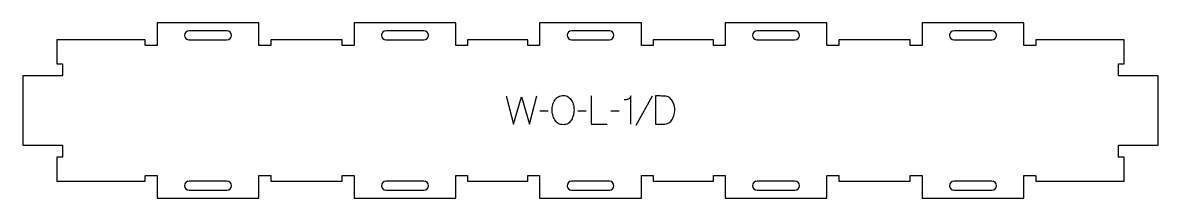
# Model space of a CAD drawing. Extents: x 0 to 1200, y 0 to 186.
import ezdxf

# ---------------------------------------------------------------- set-up
doc = ezdxf.new("R2010")
doc.units = 0
for name, color, linetype in [('1_ANYTOOL_1MMDEEP_LABELS_S', 2, 'CONTINUOUS'), ('3_ANYTOOL_CUTTHROUGH_INSID', 4, 'CONTINUOUS'), ('4_ANYTOOL_CUTTHROUGH_OUTSI', 5, 'CONTINUOUS')]:
    doc.layers.add(name, color=color, linetype=linetype)

msp = doc.modelspace()

# ---------------------------------------------------------------- linework, layer by layer
at = {"layer": '1_ANYTOOL_1MMDEEP_LABELS_S'}
for p, q in [((664.892857, 107.772824), (647.707143, 77.001396)), ((555.135714, 92.129967), (546.35, 92.044253)), ((595.164286, 92.129967), (586.378571, 92.044253)), ((630.05, 92.129967), (621.264286, 92.044253))]:
    msp.add_line(p, q, dxfattribs=at)
for points in [[(510.778571, 108.244253), (518.492857, 78.244253), (526.935714, 107.344253), (535.421429, 78.244253), (542.921429, 108.244253)], [(600.307143, 108.244253), (600.307143, 78.244253), (617.407143, 78.244253)]]:
    msp.add_lwpolyline(points, dxfattribs=at)
for points in [[(571.207143, 108.58711, -0.064784), (573.881098, 108.239189, -0.088904), (576.307143, 107.108539, -0.05419), (578.229707, 105.416409, -0.051179), (579.757143, 103.358539, -0.041653), (580.939342, 100.929766, -0.036749), (581.728571, 98.344253, -0.024892), (582.186351, 95.72499, -0.030823), (582.35, 93.072824, -0.034269), (582.17348, 90.500328, -0.031918), (581.658929, 87.972824, -0.031725), (580.770742, 85.363428, -0.026303), (579.585714, 82.872824, -0.058719), (578.061934, 80.711077, -0.077745), (576.023214, 79.047824, -0.077243), (573.536226, 78.068987, -0.055252), (570.864286, 77.772824, -0.054051), (568.110361, 78.071403, -0.077615), (565.544643, 79.069253, -0.078558), (563.46957, 80.756326, -0.060481), (561.928571, 82.958539, -0.02629), (560.741911, 85.497758, -0.031299), (559.855357, 88.154967, -0.031469), (559.340319, 90.741783, -0.033416), (559.164286, 93.372824, -0.032847), (559.342964, 96.089773, -0.035049), (559.8875, 98.756753, -0.03503), (560.803474, 101.333792, -0.032231), (562.057143, 103.765682, -0.062518), (563.679031, 105.832776, -0.074052), (565.791071, 107.381753, -0.072322), (568.417925, 108.312644, -0.049083)], [(668.321429, 108.244253), (668.321429, 78.244253), (676.85, 78.329967, 0.046402), (679.756374, 78.638143, 0.07465), (682.485714, 79.626396, 0.077785), (684.5687, 81.215418, 0.06915), (686.107143, 83.344253, 0.029998), (687.244669, 85.839569, 0.031416), (688.067857, 88.454967, 0.031395), (688.560501, 91.17229, 0.029153), (688.721429, 93.929967, 0.03275), (688.568948, 96.25539, 0.035889), (688.1, 98.53711, 0.03592), (687.315141, 100.712478, 0.033706), (686.235714, 102.758539, 0.042675), (684.677231, 104.84829, 0.065683), (682.716071, 106.546039, 0.068103), (680.618345, 107.549946, 0.065471), (678.328571, 107.965682, 0.005437), (673.32645, 108.155736, 0.00471)]]:
    msp.add_lwpolyline(points, format="xyb", close=True, dxfattribs=at)
msp.add_lwpolyline([(642.178571, 78.244253), (642.178571, 108.28711, -0.057478), (641.914548, 107.194143, -0.075801), (641.375, 106.213896, -0.075474), (640.559547, 105.430021, -0.055107), (639.564286, 104.879967, -0.039607), (637.422045, 104.180455, -0.05918), (635.192857, 103.915682)], format="xyb", dxfattribs=at)
at = {"layer": '3_ANYTOOL_CUTTHROUGH_INSID'}
for points in [[(175.75, 167.544253), (215.75, 167.544253, 1), (215.75, 177.044253), (175.75, 177.044253, 1)], [(383.75, 167.544253), (423.75, 167.544253, 1), (423.75, 177.044253), (383.75, 177.044253, 1)], [(579.75, 167.588506), (619.75, 167.588506, 1), (619.75, 177.088506), (579.75, 177.088506, 1)], [(775.75, 167.544253), (815.75, 167.544253, 1), (815.75, 177.044253), (775.75, 177.044253, 1)], [(983.75, 167.544253), (1023.75, 167.544253, 1), (1023.75, 177.044253), (983.75, 177.044253, 1)], [(175.75, 18.044253, 1), (175.75, 8.544253), (215.75, 8.544253, 1), (215.75, 18.044253)], [(383.75, 18.044253, 1), (383.75, 8.544253), (423.75, 8.544253, 1), (423.75, 18.044253)], [(579.75, 18, 1), (579.75, 8.5), (619.75, 8.5, 1), (619.75, 18)], [(775.75, 18.044253, 1), (775.75, 8.544253), (815.75, 8.544253, 1), (815.75, 18.044253)], [(983.75, 18.044253, 1), (983.75, 8.544253), (1023.75, 8.544253, 1), (1023.75, 18.044253)]]:
    msp.add_lwpolyline(points, format="xyb", close=True, dxfattribs=at)
at = {"layer": '4_ANYTOOL_CUTTHROUGH_OUTSI'}
msp.add_lwpolyline([(1070, 18.044253), (1163.5, 18.044253), (1163.5, 43.544253), (1157.75, 43.544253, -0.414214), (1157.5, 43.794253), (1157.5, 55.794253, -0.414214), (1157.75, 56.044253), (1199.5, 56.044253), (1199.5, 129.544253), (1157.75, 129.544253, -0.414214), (1157.5, 129.794253), (1157.5, 141.794253, -0.414214), (1157.75, 142.044253), (1163.5, 142.044253), (1163.5, 167.544253), (1070, 167.544253), (1070, 161.794253, -0.414214), (1069.75, 161.544253), (1057.75, 161.544253, -0.414214), (1057.5, 161.794253), (1057.5, 185.544253), (950, 185.544253), (950, 161.794253, -0.414214), (949.75, 161.544253), (937.75, 161.544253, -0.414214), (937.5, 161.794253), (937.5, 167.544253), (862, 167.544253), (862, 161.794253, -0.414214), (861.75, 161.544253), (849.75, 161.544253, -0.414214), (849.5, 161.794253), (849.5, 185.544253), (742, 185.544253), (742, 161.794253, -0.414214), (741.75, 161.544253), (729.75, 161.544253, -0.414214), (729.5, 161.794253), (729.5, 167.544426), (666, 167.588333), (666, 161.838506, -0.414214), (665.75, 161.588506), (653.75, 161.588506, -0.414214), (653.5, 161.838506), (653.5, 185.588506), (546, 185.588506), (546, 161.838506, -0.414214), (545.75, 161.588506), (533.75, 161.588506, -0.414214), (533.5, 161.838506), (533.5, 167.588333), (470, 167.544426), (470, 161.794253, -0.414214), (469.75, 161.544253), (457.75, 161.544253, -0.414214), (457.5, 161.794253), (457.5, 185.544253), (350, 185.544253), (350, 161.794253, -0.414214), (349.75, 161.544253), (337.75, 161.544253, -0.414214), (337.5, 161.794253), (337.5, 167.544253), (262, 167.544253), (262, 161.794253, -0.414214), (261.75, 161.544253), (249.75, 161.544253, -0.414214), (249.5, 161.794253), (249.5, 185.544253), (142, 185.544253), (142, 161.794253, -0.414214), (141.75, 161.544253), (129.75, 161.544253, -0.414214), (129.5, 161.794253), (129.5, 167.544253), (36, 167.544253), (36, 142.044253), (41.75, 142.044253, -0.414214), (42, 141.794253), (42, 129.794253, -0.414214), (41.75, 129.544253), (0, 129.544253), (0, 56.044253), (41.75, 56.044253, -0.414214), (42, 55.794253), (42, 43.794253, -0.414214), (41.75, 43.544253), (36, 43.544253), (36, 18.044253), (129.5, 18.044253), (129.5, 23.794253, -0.414214), (129.75, 24.044253), (141.75, 24.044253, -0.414214), (142, 23.794253), (142, 0.044253), (249.5, 0.044253), (249.5, 23.794253, -0.414214), (249.75, 24.044253), (261.75, 24.044253, -0.414214), (262, 23.794253), (262, 18.044253), (337.5, 18.044253), (337.5, 23.794253, -0.414214), (337.75, 24.044253), (349.75, 24.044253, -0.414214), (350, 23.794253), (350, 0.044253), (457.5, 0.044253), (457.5, 23.794253, -0.414214), (457.75, 24.044253), (469.75, 24.044253, -0.414214), (470, 23.794253), (470, 18.04408), (533.5, 18.000173), (533.5, 23.75, -0.414214), (533.75, 24), (545.75, 24, -0.414214), (546, 23.75), (546, 0), (653.5, 0), (653.5, 23.75, -0.414214), (653.75, 24), (665.75, 24, -0.414214), (666, 23.75), (666, 18.000173), (729.5, 18.04408), (729.5, 23.794253, -0.414214), (729.75, 24.044253), (741.75, 24.044253, -0.414214), (742, 23.794253), (742, 0.044253), (849.5, 0.044253), (849.5, 23.794253, -0.414214), (849.75, 24.044253), (861.75, 24.044253, -0.414214), (862, 23.794253), (862, 18.044253), (937.5, 18.044253), (937.5, 23.794253, -0.414214), (937.75, 24.044253), (949.75, 24.044253, -0.414214), (950, 23.794253), (950, 0.044253), (1057.5, 0.044253), (1057.5, 23.794253, -0.414214), (1057.75, 24.044253), (1069.75, 24.044253, -0.414214), (1070, 23.794253)], format="xyb", close=True, dxfattribs=at)

doc.saveas('drawing.dxf')
